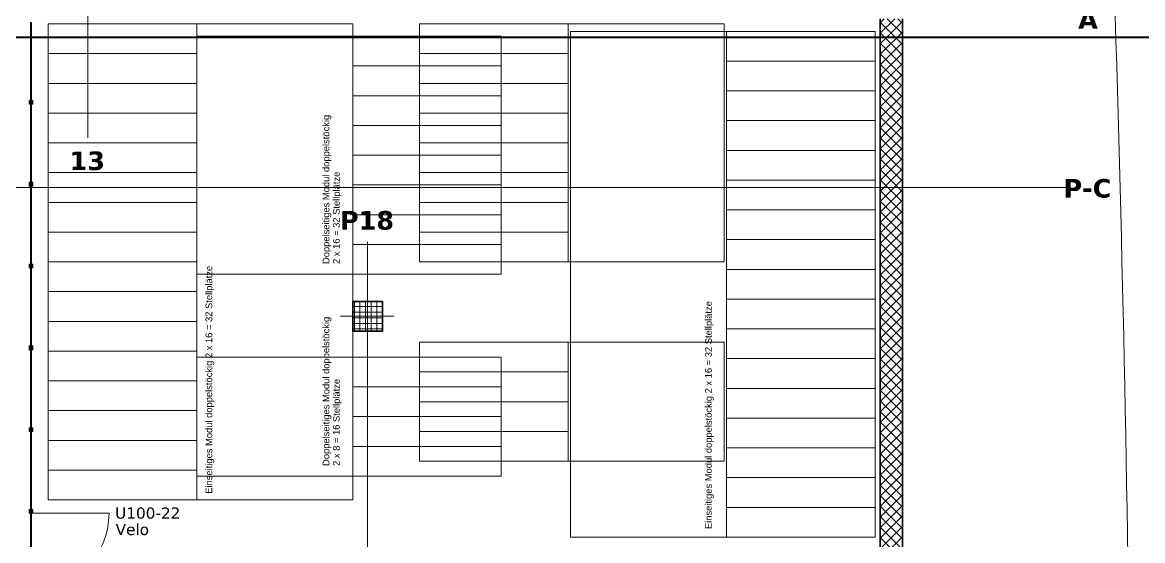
# Model space of a CAD drawing. Extents: x -932 to 937, y -179 to 471.
# Drawn here: x 9.3 to 310.9, y 118.6 to 257.9 of the extents above; entities that cross this region are included whole.
import ezdxf
from ezdxf.lldxf.tags import DXFTag

# ---------------------------------------------------------------- set-up
doc = ezdxf.new("R2010")
doc.units = 0
doc.layers.get('0').update_dxf_attribs({"lineweight": 13})
for name, color, linetype, lineweight, true_color in [('A-____-MATC-OTLN', 7, 'Strichpunkt - Mittel', 40, 0x0080ff), ('A-DETL-____-OTLN', 5, 'Continuous', 9, 0x0000ff), ('S-GRID-____-IDEN', 7, 'Continuous', 9, 0x5555aa)]:
    doc.layers.add(name, color=color, linetype=linetype, lineweight=lineweight, true_color=true_color)
for name, color, linetype, lineweight in [('A-AREA-____-IDEN', 7, 'Continuous', 5), ('A-DETL-GENF-HDLN', 7, '_Verdeckte Linien_', 9), ('A-DOOR-____-MCUT', 7, 'Continuous', 9), ('A-DOOR-OPNG-OTLN', 7, 'Continuous', 9), ('A-GLAZ-CWMG-MCUT', 7, 'Continuous', 9), ('A-GLAZ-CWMG-OTLN', 7, 'Continuous', 9), ('A-WALL-____-MCUT', 7, 'Continuous', 35), ('A-WALL-____-PATT', 7, 'Continuous', 35), ('C-PRKG-____-HDLN', 7, '_Verdeckte Linien_', 9), ('S-COLS-____-MCUT', 7, 'Continuous', 35), ('S-COLS-____-OTLN', 7, 'Continuous', 9), ('S-GRID-____-OTLN', 7, 'Continuous', 5), ('Text', 7, 'Continuous', 5)]:
    doc.layers.add(name, color=color, linetype=linetype, lineweight=lineweight)
doc.styles.get("Standard").update_dxf_attribs({"font": 'arial.ttf'})
tags = doc.linetypes.add('_Rasterlinie_', pattern=[0.375, 0.2, -0.05, 0.075, -0.05]).pattern_tags.tags
tags[10:11] = [DXFTag(74, 4), DXFTag(75, 0), DXFTag(340, '0'), DXFTag(46, 1.0), DXFTag(50, 0.0), DXFTag(44, 0.0), DXFTag(45, 0.0)]
tags[8:9] = [DXFTag(74, 4), DXFTag(75, 0), DXFTag(340, '0'), DXFTag(46, 1.0), DXFTag(50, 0.0), DXFTag(44, 0.0), DXFTag(45, 0.0)]
tags[6:7] = [DXFTag(74, 4), DXFTag(75, 0), DXFTag(340, '0'), DXFTag(46, 1.0), DXFTag(50, 0.0), DXFTag(44, 0.0), DXFTag(45, 0.0)]
tags[4:5] = [DXFTag(74, 4), DXFTag(75, 0), DXFTag(340, '0'), DXFTag(46, 1.0), DXFTag(50, 0.0), DXFTag(44, 0.0), DXFTag(45, 0.0)]
tags = doc.linetypes.add('_Strichliert - Fein_', pattern=[0.15, 0.1, -0.05]).pattern_tags.tags
tags[6:7] = [DXFTag(74, 4), DXFTag(75, 0), DXFTag(340, '0'), DXFTag(46, 1.0), DXFTag(50, 0.0), DXFTag(44, 0.0), DXFTag(45, 0.0)]
tags[4:5] = [DXFTag(74, 4), DXFTag(75, 0), DXFTag(340, '0'), DXFTag(46, 1.0), DXFTag(50, 0.0), DXFTag(44, 0.0), DXFTag(45, 0.0)]
tags = doc.linetypes.add('_Strichpunkt - Mittel_', pattern=[0.35, 0.15, -0.1, 0, -0.1]).pattern_tags.tags
tags[10:11] = [DXFTag(74, 4), DXFTag(75, 0), DXFTag(340, '0'), DXFTag(46, 1.0), DXFTag(50, 0.0), DXFTag(44, 0.0), DXFTag(45, 0.0)]
tags[8:9] = [DXFTag(74, 4), DXFTag(75, 0), DXFTag(340, '0'), DXFTag(46, 1.0), DXFTag(50, 0.0), DXFTag(44, 0.0), DXFTag(45, 0.0)]
tags[6:7] = [DXFTag(74, 4), DXFTag(75, 0), DXFTag(340, '0'), DXFTag(46, 1.0), DXFTag(50, 0.0), DXFTag(44, 0.0), DXFTag(45, 0.0)]
tags[4:5] = [DXFTag(74, 4), DXFTag(75, 0), DXFTag(340, '0'), DXFTag(46, 1.0), DXFTag(50, 0.0), DXFTag(44, 0.0), DXFTag(45, 0.0)]
tags = doc.linetypes.add('_Verdeckte Linien_', pattern=[0.15, 0.1, -0.05]).pattern_tags.tags
tags[6:7] = [DXFTag(74, 4), DXFTag(75, 0), DXFTag(340, '0'), DXFTag(46, 1.0), DXFTag(50, 0.0), DXFTag(44, 0.0), DXFTag(45, 0.0)]
tags[4:5] = [DXFTag(74, 4), DXFTag(75, 0), DXFTag(340, '0'), DXFTag(46, 1.0), DXFTag(50, 0.0), DXFTag(44, 0.0), DXFTag(45, 0.0)]
tags = doc.linetypes.add('Strichpunkt - Mittel', pattern=[0.35, 0.15, -0.1, 0, -0.1]).pattern_tags.tags
tags[10:11] = [DXFTag(74, 4), DXFTag(75, 0), DXFTag(340, '0'), DXFTag(46, 1.0), DXFTag(50, 0.0), DXFTag(44, 0.0), DXFTag(45, 0.0)]
tags[8:9] = [DXFTag(74, 4), DXFTag(75, 0), DXFTag(340, '0'), DXFTag(46, 1.0), DXFTag(50, 0.0), DXFTag(44, 0.0), DXFTag(45, 0.0)]
tags[6:7] = [DXFTag(74, 4), DXFTag(75, 0), DXFTag(340, '0'), DXFTag(46, 1.0), DXFTag(50, 0.0), DXFTag(44, 0.0), DXFTag(45, 0.0)]
tags[4:5] = [DXFTag(74, 4), DXFTag(75, 0), DXFTag(340, '0'), DXFTag(46, 1.0), DXFTag(50, 0.0), DXFTag(44, 0.0), DXFTag(45, 0.0)]

# ---------------------------------------------------------------- blocks, each defined once
blk = doc.blocks.new('Referenz-A0UJ2H83XE', base_point=(-932.31, -115.76))
at = {"layer": 'A-____-MATC-OTLN', "color": 0, "linetype": 'Strichpunkt - Mittel', "ltscale": 0.4}
blk.add_line((-930.58, 253.94), (380.39, 253.94), dxfattribs=at)
at = {"layer": 'A-DETL-____-OTLN', "color": 0, "linetype": '_Strichpunkt - Mittel_', "ltscale": 0.13}
blk.add_line((109.36, 178.94), (94.96, 178.94), dxfattribs=at)
at = {"layer": 'A-DETL-____-OTLN', "color": 0, "linetype": '_Strichliert - Fein_', "ltscale": 0.13}
blk.add_ellipse((-9427.02, -39.83), major_axis=(9735.12, 21.15), ratio=1, start_param=0, end_param=0.043587, dxfattribs=at)
at = {"layer": 'A-DETL-GENF-HDLN', "color": 0, "linetype": '_Verdeckte Linien_', "ltscale": 0.13}
for p, q in [((16.26, 257.55), (56.26, 257.55)), ((16.26, 257.55), (16.26, 249.55)), ((56.26, 249.55), (56.26, 257.55)), ((116.26, 257.55), (156.26, 257.55)), ((116.26, 257.55), (116.26, 249.55)), ((156.26, 249.55), (156.26, 257.55)), ((98.26, 246.24), (98.26, 254.24)), ((138.26, 254.24), (98.26, 254.24)), ((138.26, 254.24), (138.26, 246.24)), ((198.86, 255.54), (198.86, 247.54)), ((238.86, 255.54), (198.86, 255.54)), ((238.86, 247.54), (238.86, 255.54)), ((16.26, 249.55), (56.26, 249.55)), ((16.26, 249.55), (56.26, 249.55)), ((16.26, 249.55), (16.26, 241.55)), ((56.26, 241.55), (56.26, 249.55)), ((116.26, 249.55), (156.26, 249.55)), ((116.26, 249.55), (156.26, 249.55)), ((116.26, 249.55), (116.26, 241.55)), ((156.26, 241.55), (156.26, 249.55)), ((198.86, 247.54), (198.86, 239.54)), ((238.86, 247.54), (198.86, 247.54)), ((238.86, 247.54), (198.86, 247.54)), ((238.86, 239.54), (238.86, 247.54)), ((138.26, 246.24), (98.26, 246.24)), ((98.26, 238.24), (98.26, 246.24)), ((138.26, 246.24), (98.26, 246.24)), ((138.26, 246.24), (138.26, 238.24)), ((16.26, 241.55), (56.26, 241.55)), ((16.26, 241.55), (56.26, 241.55)), ((16.26, 241.55), (16.26, 233.55)), ((56.26, 233.55), (56.26, 241.55)), ((116.26, 241.55), (156.26, 241.55)), ((116.26, 241.55), (156.26, 241.55)), ((116.26, 241.55), (116.26, 233.55)), ((156.26, 233.55), (156.26, 241.55)), ((138.26, 238.24), (98.26, 238.24)), ((98.26, 230.24), (98.26, 238.24)), ((138.26, 238.24), (98.26, 238.24)), ((138.26, 238.24), (138.26, 230.24)), ((198.86, 239.54), (198.86, 231.54)), ((238.86, 239.54), (198.86, 239.54)), ((238.86, 239.54), (198.86, 239.54)), ((238.86, 231.54), (238.86, 239.54)), ((16.26, 233.55), (56.26, 233.55)), ((16.26, 233.55), (56.26, 233.55)), ((16.26, 233.55), (16.26, 225.55)), ((56.26, 225.55), (56.26, 233.55)), ((116.26, 233.55), (156.26, 233.55)), ((116.26, 233.55), (156.26, 233.55)), ((116.26, 233.55), (116.26, 225.55)), ((156.26, 225.55), (156.26, 233.55)), ((138.26, 230.24), (98.26, 230.24)), ((98.26, 222.24), (98.26, 230.24)), ((138.26, 230.24), (98.26, 230.24)), ((138.26, 230.24), (138.26, 222.24)), ((198.86, 231.54), (198.86, 223.54)), ((238.86, 231.54), (198.86, 231.54)), ((238.86, 231.54), (198.86, 231.54)), ((238.86, 223.54), (238.86, 231.54)), ((16.26, 225.55), (56.26, 225.55)), ((16.26, 225.55), (56.26, 225.55)), ((16.26, 225.55), (16.26, 217.55)), ((56.26, 217.55), (56.26, 225.55)), ((116.26, 225.55), (156.26, 225.55)), ((116.26, 225.55), (156.26, 225.55)), ((116.26, 225.55), (116.26, 217.55)), ((156.26, 217.55), (156.26, 225.55)), ((198.86, 223.54), (198.86, 215.54)), ((238.86, 223.54), (198.86, 223.54)), ((238.86, 223.54), (198.86, 223.54)), ((238.86, 215.54), (238.86, 223.54)), ((138.26, 222.24), (98.26, 222.24)), ((98.26, 214.24), (98.26, 222.24)), ((138.26, 222.24), (98.26, 222.24)), ((138.26, 222.24), (138.26, 214.24)), ((16.26, 217.55), (56.26, 217.55)), ((16.26, 217.55), (56.26, 217.55)), ((16.26, 217.55), (16.26, 209.55)), ((56.26, 209.55), (56.26, 217.55)), ((116.26, 217.55), (156.26, 217.55)), ((116.26, 217.55), (156.26, 217.55)), ((116.26, 217.55), (116.26, 209.55)), ((156.26, 209.55), (156.26, 217.55)), ((138.26, 214.24), (98.26, 214.24)), ((98.26, 206.24), (98.26, 214.24)), ((138.26, 214.24), (98.26, 214.24)), ((138.26, 214.24), (138.26, 206.24)), ((198.86, 215.54), (198.86, 207.54)), ((238.86, 215.54), (198.86, 215.54)), ((238.86, 215.54), (198.86, 215.54)), ((238.86, 207.54), (238.86, 215.54)), ((16.26, 209.55), (56.26, 209.55)), ((16.26, 209.55), (56.26, 209.55)), ((16.26, 209.55), (16.26, 201.55)), ((56.26, 201.55), (56.26, 209.55)), ((116.26, 209.55), (156.26, 209.55)), ((116.26, 209.55), (156.26, 209.55)), ((116.26, 209.55), (116.26, 201.55)), ((156.26, 201.55), (156.26, 209.55)), ((138.26, 206.24), (98.26, 206.24)), ((98.26, 198.24), (98.26, 206.24)), ((138.26, 206.24), (98.26, 206.24)), ((138.26, 206.24), (138.26, 198.24)), ((198.86, 207.54), (198.86, 199.54)), ((238.86, 207.54), (198.86, 207.54)), ((238.86, 207.54), (198.86, 207.54)), ((238.86, 199.54), (238.86, 207.54)), ((16.26, 201.55), (56.26, 201.55)), ((16.26, 201.55), (56.26, 201.55)), ((16.26, 201.55), (16.26, 193.55)), ((56.26, 193.55), (56.26, 201.55)), ((116.26, 201.55), (156.26, 201.55)), ((116.26, 201.55), (156.26, 201.55)), ((116.26, 201.55), (116.26, 193.55)), ((156.26, 193.55), (156.26, 201.55)), ((198.86, 199.54), (198.86, 191.54)), ((238.86, 199.54), (198.86, 199.54)), ((238.86, 199.54), (198.86, 199.54)), ((238.86, 191.54), (238.86, 199.54)), ((138.26, 198.24), (98.26, 198.24)), ((98.26, 190.24), (98.26, 198.24)), ((138.26, 198.24), (98.26, 198.24)), ((138.26, 198.24), (138.26, 190.24)), ((16.26, 193.55), (56.26, 193.55)), ((16.26, 193.55), (56.26, 193.55)), ((16.26, 193.55), (16.26, 185.55)), ((56.26, 185.55), (56.26, 193.55)), ((116.26, 193.55), (156.26, 193.55)), ((138.26, 190.24), (98.26, 190.24)), ((198.86, 191.54), (198.86, 183.54)), ((238.86, 191.54), (198.86, 191.54)), ((238.86, 191.54), (198.86, 191.54)), ((238.86, 183.54), (238.86, 191.54)), ((16.26, 185.55), (56.26, 185.55)), ((16.26, 185.55), (56.26, 185.55)), ((16.26, 185.55), (16.26, 177.55)), ((56.26, 177.55), (56.26, 185.55)), ((198.86, 183.54), (198.86, 175.54)), ((238.86, 183.54), (198.86, 183.54)), ((238.86, 183.54), (198.86, 183.54)), ((238.86, 175.54), (238.86, 183.54)), ((16.26, 177.55), (56.26, 177.55)), ((16.26, 177.55), (56.26, 177.55)), ((16.26, 177.55), (16.26, 169.55)), ((56.26, 169.55), (56.26, 177.55)), ((198.86, 175.54), (198.86, 167.54)), ((238.86, 175.54), (198.86, 175.54)), ((238.86, 175.54), (198.86, 175.54)), ((238.86, 167.54), (238.86, 175.54)), ((116.26, 171.94), (156.26, 171.94)), ((116.26, 171.94), (116.26, 163.94)), ((156.26, 163.94), (156.26, 171.94)), ((16.26, 169.55), (56.26, 169.55)), ((16.26, 169.55), (56.26, 169.55)), ((16.26, 169.55), (16.26, 161.55)), ((56.26, 161.55), (56.26, 169.55)), ((98.26, 159.94), (98.26, 167.94)), ((138.26, 167.94), (98.26, 167.94)), ((138.26, 167.94), (138.26, 159.94)), ((198.86, 167.54), (198.86, 159.54)), ((238.86, 167.54), (198.86, 167.54)), ((238.86, 167.54), (198.86, 167.54)), ((238.86, 159.54), (238.86, 167.54)), ((116.26, 163.94), (156.26, 163.94)), ((116.26, 163.94), (156.26, 163.94)), ((116.26, 163.94), (116.26, 155.94)), ((156.26, 155.94), (156.26, 163.94)), ((16.26, 161.55), (56.26, 161.55)), ((16.26, 161.55), (56.26, 161.55)), ((16.26, 161.55), (16.26, 153.55)), ((56.26, 153.55), (56.26, 161.55)), ((138.26, 159.94), (98.26, 159.94)), ((98.26, 151.94), (98.26, 159.94)), ((138.26, 159.94), (98.26, 159.94)), ((138.26, 159.94), (138.26, 151.94)), ((198.86, 159.54), (198.86, 151.54)), ((238.86, 159.54), (198.86, 159.54)), ((238.86, 159.54), (198.86, 159.54)), ((238.86, 151.54), (238.86, 159.54)), ((116.26, 155.94), (156.26, 155.94)), ((116.26, 155.94), (156.26, 155.94)), ((116.26, 155.94), (116.26, 147.94)), ((156.26, 147.94), (156.26, 155.94)), ((16.26, 153.55), (56.26, 153.55)), ((16.26, 153.55), (56.26, 153.55)), ((16.26, 153.55), (16.26, 145.55)), ((56.26, 145.55), (56.26, 153.55)), ((138.26, 151.94), (98.26, 151.94)), ((98.26, 143.94), (98.26, 151.94)), ((138.26, 151.94), (98.26, 151.94)), ((138.26, 151.94), (138.26, 143.94)), ((198.86, 151.54), (198.86, 143.54)), ((238.86, 151.54), (198.86, 151.54)), ((238.86, 151.54), (198.86, 151.54)), ((238.86, 143.54), (238.86, 151.54)), ((116.26, 147.94), (156.26, 147.94)), ((116.26, 147.94), (156.26, 147.94)), ((116.26, 147.94), (116.26, 139.94)), ((156.26, 139.94), (156.26, 147.94)), ((16.26, 145.55), (56.26, 145.55)), ((16.26, 145.55), (56.26, 145.55)), ((16.26, 145.55), (16.26, 137.55)), ((56.26, 137.55), (56.26, 145.55)), ((138.26, 143.94), (98.26, 143.94)), ((98.26, 135.94), (98.26, 143.94)), ((138.26, 143.94), (98.26, 143.94)), ((138.26, 143.94), (138.26, 135.94)), ((198.86, 143.54), (198.86, 135.54)), ((238.86, 143.54), (198.86, 143.54)), ((238.86, 143.54), (198.86, 143.54)), ((238.86, 135.54), (238.86, 143.54)), ((116.26, 139.94), (156.26, 139.94)), ((16.26, 137.55), (56.26, 137.55)), ((16.26, 137.55), (56.26, 137.55)), ((16.26, 137.55), (16.26, 129.55)), ((56.26, 129.55), (56.26, 137.55)), ((138.26, 135.94), (98.26, 135.94)), ((198.86, 135.54), (198.86, 127.54)), ((238.86, 135.54), (198.86, 135.54)), ((238.86, 135.54), (198.86, 135.54)), ((238.86, 127.54), (238.86, 135.54)), ((16.26, 129.55), (56.26, 129.55)), ((198.86, 127.54), (198.86, 119.54)), ((238.86, 127.54), (198.86, 127.54)), ((238.86, 127.54), (198.86, 127.54)), ((238.86, 119.54), (238.86, 127.54)), ((238.86, 119.54), (198.86, 119.54))]:
    blk.add_line(p, q, dxfattribs=at)
at = {"layer": 'A-DOOR-____-MCUT', "color": 0, "linetype": 'Continuous', "ltscale": 0.13}
for p, q in [((11.56, 125.94), (11.56, 104.94)), ((11.76, 104.94), (11.76, 125.94))]:
    blk.add_line(p, q, dxfattribs=at)
at = {"layer": 'A-DOOR-OPNG-OTLN', "color": 0, "linetype": 'Continuous', "ltscale": 0.13}
blk.add_line((11.66, 125.94), (32.66, 125.94), dxfattribs=at)
blk.add_ellipse((11.66, 125.94), major_axis=(0, -21), ratio=1, start_param=0, end_param=1.570796, dxfattribs=at)
at = {"layer": 'A-GLAZ-CWMG-MCUT', "color": 0, "linetype": 'Continuous', "ltscale": 0.13}
for p, q in [((11.16, 236.94), (11.16, 235.94)), ((12.16, 236.94), (11.16, 236.94)), ((11.16, 235.94), (12.16, 235.94)), ((12.16, 235.94), (12.16, 236.94)), ((11.16, 214.94), (11.16, 213.94)), ((12.16, 214.94), (11.16, 214.94)), ((12.16, 213.94), (12.16, 214.94)), ((11.16, 213.94), (12.16, 213.94)), ((11.16, 192.94), (11.16, 191.94)), ((12.16, 192.94), (11.16, 192.94)), ((11.16, 191.94), (12.16, 191.94)), ((12.16, 191.94), (12.16, 192.94)), ((11.16, 170.94), (11.16, 169.94)), ((12.16, 170.94), (11.16, 170.94)), ((11.16, 169.94), (12.16, 169.94)), ((12.16, 169.94), (12.16, 170.94)), ((11.16, 148.94), (11.16, 147.94)), ((12.16, 148.94), (11.16, 148.94)), ((11.16, 147.94), (12.16, 147.94)), ((12.16, 147.94), (12.16, 148.94)), ((11.16, 126.94), (11.16, 125.94)), ((12.16, 126.94), (11.16, 126.94)), ((12.16, 125.94), (12.16, 126.94)), ((11.16, 125.94), (12.16, 125.94))]:
    blk.add_line(p, q, dxfattribs=at)
at = {"layer": 'A-GLAZ-CWMG-OTLN', "color": 0, "linetype": 'Continuous', "ltscale": 0.13}
for points in [[(12.16, 236.94), (11.16, 236.94), (12.16, 235.94)], [(12.16, 235.94), (11.16, 236.94), (11.16, 235.94)], [(12.16, 214.94), (11.16, 214.94), (12.16, 213.94)], [(12.16, 213.94), (11.16, 214.94), (11.16, 213.94)], [(12.16, 192.94), (11.16, 192.94), (12.16, 191.94)], [(12.16, 191.94), (11.16, 192.94), (11.16, 191.94)], [(12.16, 170.94), (11.16, 170.94), (12.16, 169.94)], [(12.16, 169.94), (11.16, 170.94), (11.16, 169.94)], [(12.16, 148.94), (11.16, 148.94), (12.16, 147.94)], [(12.16, 147.94), (11.16, 148.94), (11.16, 147.94)], [(12.16, 126.94), (11.16, 126.94), (12.16, 125.94)], [(12.16, 125.94), (11.16, 126.94), (11.16, 125.94)]]:
    blk.add_solid(points, dxfattribs=at)
at = {"layer": 'A-WALL-____-MCUT', "color": 0, "linetype": 'Continuous', "lineweight": 9, "ltscale": 0.13}
for p, q in [((11.56, 257.94), (11.56, 236.94)), ((11.76, 257.94), (11.56, 257.94)), ((11.76, 236.94), (11.76, 257.94)), ((11.56, 236.94), (11.76, 236.94)), ((11.56, 235.94), (11.56, 214.94)), ((11.76, 235.94), (11.56, 235.94)), ((11.76, 214.94), (11.76, 235.94)), ((11.56, 214.94), (11.76, 214.94)), ((11.56, 213.94), (11.56, 192.94)), ((11.76, 213.94), (11.56, 213.94)), ((11.76, 192.94), (11.76, 213.94)), ((11.56, 192.94), (11.76, 192.94)), ((11.56, 191.94), (11.56, 170.94)), ((11.76, 191.94), (11.56, 191.94)), ((11.76, 170.94), (11.76, 191.94)), ((11.56, 170.94), (11.76, 170.94)), ((11.56, 169.94), (11.56, 148.94)), ((11.76, 169.94), (11.56, 169.94)), ((11.76, 148.94), (11.76, 169.94)), ((11.56, 148.94), (11.76, 148.94)), ((11.56, 147.94), (11.56, 126.94)), ((11.76, 147.94), (11.56, 147.94)), ((11.76, 126.94), (11.76, 147.94)), ((11.56, 126.94), (11.76, 126.94))]:
    blk.add_line(p, q, dxfattribs=at)
at = {"layer": 'A-WALL-____-MCUT', "color": 0, "linetype": 'Continuous', "ltscale": 0.35}
for p, q in [((240.26, 258.94), (240.26, -42.66)), ((246.26, -48.66), (246.26, 258.94))]:
    blk.add_line(p, q, dxfattribs=at)
at = {"layer": 'A-WALL-____-PATT', "color": 0, "linetype": 'Continuous', "lineweight": 9, "ltscale": 0.13}
for p, q in [((240.26, 257.85), (241.35, 258.94)), ((240.26, 255.02), (244.18, 258.94)), ((240.26, 252.19), (246.26, 258.19)), ((246.26, 252), (240.26, 258)), ((246.26, 254.83), (242.15, 258.94)), ((246.26, 257.66), (244.98, 258.94)), ((240.26, 249.36), (246.26, 255.36)), ((246.26, 249.17), (240.26, 255.17)), ((240.26, 246.53), (246.26, 252.53)), ((246.26, 246.34), (240.26, 252.34)), ((240.26, 243.7), (246.26, 249.7)), ((246.26, 243.52), (240.26, 249.52)), ((240.26, 240.88), (246.26, 246.88)), ((246.26, 240.69), (240.26, 246.69)), ((240.26, 238.05), (246.26, 244.05)), ((246.26, 237.86), (240.26, 243.86)), ((240.26, 235.22), (246.26, 241.22)), ((246.26, 235.03), (240.26, 241.03)), ((240.26, 232.39), (246.26, 238.39)), ((246.26, 232.2), (240.26, 238.2)), ((240.26, 229.56), (246.26, 235.56)), ((246.26, 229.37), (240.26, 235.37)), ((240.26, 226.73), (246.26, 232.73)), ((246.26, 226.54), (240.26, 232.54)), ((240.26, 223.91), (246.26, 229.91)), ((246.26, 223.72), (240.26, 229.72)), ((240.26, 221.08), (246.26, 227.08)), ((246.26, 220.89), (240.26, 226.89)), ((240.26, 218.25), (246.26, 224.25)), ((246.26, 218.06), (240.26, 224.06)), ((240.26, 215.42), (246.26, 221.42)), ((246.26, 215.23), (240.26, 221.23)), ((240.26, 212.59), (246.26, 218.59)), ((246.26, 212.4), (240.26, 218.4)), ((240.26, 209.76), (246.26, 215.76)), ((246.26, 209.57), (240.26, 215.57)), ((240.26, 206.93), (246.26, 212.93)), ((246.26, 206.75), (240.26, 212.75)), ((240.26, 204.11), (246.26, 210.11)), ((246.26, 203.92), (240.26, 209.92)), ((240.26, 201.28), (246.26, 207.28)), ((246.26, 201.09), (240.26, 207.09)), ((240.26, 198.45), (246.26, 204.45)), ((246.26, 198.26), (240.26, 204.26)), ((240.26, 195.62), (246.26, 201.62)), ((246.26, 195.43), (240.26, 201.43)), ((240.26, 192.79), (246.26, 198.79)), ((246.26, 192.6), (240.26, 198.6)), ((240.26, 189.96), (246.26, 195.96)), ((246.26, 189.78), (240.26, 195.78)), ((240.26, 187.14), (246.26, 193.14)), ((246.26, 186.95), (240.26, 192.95)), ((240.26, 184.31), (246.26, 190.31)), ((246.26, 184.12), (240.26, 190.12)), ((240.26, 181.48), (246.26, 187.48)), ((246.26, 181.29), (240.26, 187.29)), ((240.26, 178.65), (246.26, 184.65)), ((246.26, 178.46), (240.26, 184.46)), ((240.26, 175.82), (246.26, 181.82)), ((246.26, 175.63), (240.26, 181.63)), ((240.26, 172.99), (246.26, 178.99)), ((246.26, 172.8), (240.26, 178.8)), ((240.26, 170.16), (246.26, 176.16)), ((246.26, 169.98), (240.26, 175.98)), ((240.26, 167.34), (246.26, 173.34)), ((246.26, 167.15), (240.26, 173.15)), ((240.26, 164.51), (246.26, 170.51)), ((246.26, 164.32), (240.26, 170.32)), ((240.26, 161.68), (246.26, 167.68)), ((246.26, 161.49), (240.26, 167.49)), ((240.26, 158.85), (246.26, 164.85)), ((246.26, 158.66), (240.26, 164.66)), ((240.26, 156.02), (246.26, 162.02)), ((246.26, 155.83), (240.26, 161.83)), ((240.26, 153.19), (246.26, 159.19)), ((246.26, 153.01), (240.26, 159.01)), ((240.26, 150.37), (246.26, 156.37)), ((246.26, 150.18), (240.26, 156.18)), ((240.26, 147.54), (246.26, 153.54)), ((246.26, 147.35), (240.26, 153.35)), ((240.26, 144.71), (246.26, 150.71)), ((246.26, 144.52), (240.26, 150.52)), ((240.26, 141.88), (246.26, 147.88)), ((246.26, 141.69), (240.26, 147.69)), ((240.26, 139.05), (246.26, 145.05)), ((246.26, 138.86), (240.26, 144.86)), ((240.26, 136.22), (246.26, 142.22)), ((246.26, 136.03), (240.26, 142.03)), ((240.26, 133.4), (246.26, 139.4)), ((246.26, 133.21), (240.26, 139.21)), ((240.26, 130.57), (246.26, 136.57)), ((246.26, 130.38), (240.26, 136.38)), ((240.26, 127.74), (246.26, 133.74)), ((246.26, 127.55), (240.26, 133.55)), ((240.26, 124.91), (246.26, 130.91)), ((246.26, 124.72), (240.26, 130.72)), ((240.26, 122.08), (246.26, 128.08)), ((246.26, 121.89), (240.26, 127.89)), ((240.26, 119.25), (246.26, 125.25)), ((246.26, 119.06), (240.26, 125.06)), ((240.26, 116.42), (246.26, 122.42)), ((246.26, 116.24), (240.26, 122.24)), ((240.26, 113.6), (246.26, 119.6)), ((246.26, 113.41), (240.26, 119.41))]:
    blk.add_line(p, q, dxfattribs=at)
at = {"layer": 'C-PRKG-____-HDLN', "color": 0, "linetype": '_Verdeckte Linien_', "ltscale": 0.13}
for p, q in [((98.26, 257.55), (56.26, 257.55)), ((98.26, 182.94), (98.26, 257.55)), ((198.26, 257.55), (156.26, 257.55)), ((198.26, 193.55), (198.26, 257.55)), ((56.26, 254.24), (98.26, 254.24)), ((56.26, 190.24), (56.26, 254.24)), ((156.86, 255.54), (156.86, 119.54)), ((198.86, 255.54), (156.86, 255.54)), ((156.26, 193.55), (198.26, 193.55)), ((98.26, 190.24), (56.26, 190.24)), ((98.26, 129.55), (98.26, 174.94)), ((198.26, 171.94), (156.26, 171.94)), ((198.26, 139.94), (198.26, 171.94)), ((56.26, 167.94), (98.26, 167.94)), ((56.26, 135.94), (56.26, 167.94)), ((156.26, 139.94), (198.26, 139.94)), ((98.26, 135.94), (56.26, 135.94)), ((56.26, 129.55), (98.26, 129.55)), ((156.86, 119.54), (198.86, 119.54))]:
    blk.add_line(p, q, dxfattribs=at)
at = {"layer": 'S-COLS-____-MCUT', "color": 0, "linetype": 'Continuous', "ltscale": 0.35}
for p, q in [((106.26, 182.94), (98.26, 182.94)), ((98.26, 182.94), (98.26, 174.94)), ((106.26, 174.94), (106.26, 182.94)), ((98.26, 174.94), (106.26, 174.94))]:
    blk.add_line(p, q, dxfattribs=at)
at = {"layer": 'S-COLS-____-OTLN', "color": 0, "linetype": 'Continuous', "ltscale": 0.13}
for p, q in [((98.26, 181.51), (106.26, 181.51)), ((98.72, 174.94), (98.72, 182.94)), ((100.22, 174.94), (100.22, 182.94)), ((101.72, 174.94), (101.72, 182.94)), ((103.22, 174.94), (103.22, 182.94)), ((104.72, 174.94), (104.72, 182.94)), ((106.22, 174.94), (106.22, 182.94)), ((98.26, 180.01), (106.26, 180.01)), ((98.26, 178.51), (106.26, 178.51)), ((98.26, 177.01), (106.26, 177.01)), ((98.26, 175.51), (106.26, 175.51))]:
    blk.add_line(p, q, dxfattribs=at)
at = {"layer": 'S-GRID-____-OTLN', "color": 0, "linetype": '_Rasterlinie_', "ltscale": 0.13}
for p, q in [((26.96, 226.94), (26.96, 405.49)), ((-930.58, 213.54), (290.25, 213.54)), ((102.26, -107.16), (102.26, 198.94))]:
    blk.add_line(p, q, dxfattribs=at)
at = {"layer": 'A-AREA-____-IDEN', "color": 0, "linetype": 'Continuous', "ltscale": 0.13, "char_height": 3, "attachment_point": 1}
for s, insert in [('{\\fVerdana;U100-22}', (34.29, 127.51)), ('{\\fVerdana;Velo}', (34.43, 123.09))]:
    blk.add_mtext(s, dxfattribs=dict(at, insert=insert))
at = {"layer": 'S-GRID-____-IDEN', "color": 0, "linetype": 'Continuous', "lineweight": 5, "ltscale": 0.13, "char_height": 5, "attachment_point": 1}
for s, insert in [('{\\fVerdana|b1|i0;A}', (293.53, 261.23)), ('{\\fVerdana|b1|i0;13}', (22.03, 223.23)), ('{\\fVerdana|b1|i0;P-C}', (289.57, 215.83)), ('{\\fVerdana|b1|i0;P18}', (94.82, 207.23))]:
    blk.add_mtext(s, dxfattribs=dict(at, insert=insert))
at = {"layer": 'Text', "color": 0, "linetype": 'Continuous', "ltscale": 0.13, "char_height": 1.8, "attachment_point": 1, "rotation": 90}
for s, insert in [('{\\fArial;Doppelseitiges Modul doppelstöckig}', (90.18, 192.98)), ('{\\fArial;2 x 16 = 32 Stellplätze}', (92.96, 192.98)), ('{\\fArial;Einseitiges Modul doppelstöckig 2 x 16 = 32 Stellplätze}', (58.64, 131.2)), ('{\\fArial;Einseitiges Modul doppelstöckig 2 x 16 = 32 Stellplätze}', (193.11, 121.71)), ('{\\fArial;Doppelseitiges Modul doppelstöckig}', (90.18, 138.68)), ('{\\fArial;2 x 8 = 16 Stellplätze}', (92.96, 138.68))]:
    blk.add_mtext(s, dxfattribs=dict(at, insert=insert))

msp = doc.modelspace()

# ---------------------------------------------------------------- block references
at = {"color": 9, "lineweight": 25, "ltscale": 0.25, "true_color": 0xc0c0c0}
msp.add_blockref('Referenz-A0UJ2H83XE', (-932.31, -115.76), dxfattribs=at)

doc.saveas('drawing.dxf')
